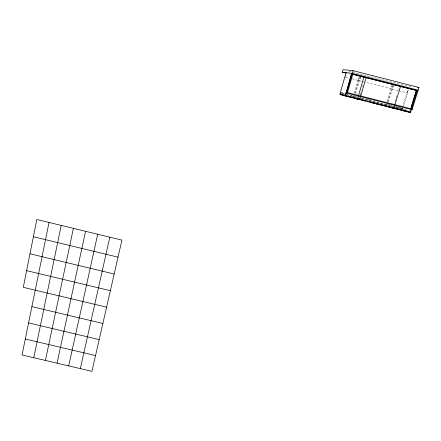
<?xml version="1.0" encoding="UTF-8"?>
<svg xmlns="http://www.w3.org/2000/svg" width="441" height="441" viewBox="0 0 441 441"><rect width="100%" height="100%" fill="white"/><g stroke="black" fill="none" stroke-linecap="round" stroke-linejoin="round"><path stroke-width="0.33" stroke-dasharray="2.21 1.65" d="M345.562 77.169L346.284 74.656M340.904 93.95L341.433 92.527L341.02 93.983M352.723 96.954L353.004 95.984M346.813 94.583L353.401 96.259L353.594 95.609M354.321 93.101L359.299 75.973M358.026 80.356L359.062 77.241M353.588 96.651L353.869 95.686M353.715 96.684L353.996 95.719M354.955 93.26L359.553 77.456M354.443 97.373L354.867 95.929L355.143 96.006M355.595 93.42L360.578 76.299M360.529 76.943L359.299 80.681L391.139 88.784L392.082 85.664M360.214 94.898L361.543 90.377M362.485 87.142L363.241 84.556M385.969 105.377L386.404 103.938M387.154 101.441L391.922 85.642M361.537 98.332L386.548 104.682L386.746 104.032M386.801 104.881L387.391 102.913M387.589 102.257L392.738 85.212M388.422 101.766L393.57 84.716M393.543 85.367L392.253 89.082L398.24 90.609M391.536 106.044L391.74 105.382L392.099 105.482M395.031 101.667L396.988 95.234M398.752 89.44L399.144 88.156M401.795 109.396L402.231 107.957M402.396 107.433L408.03 89.076M406.883 92.808L408.201 89.11M402.479 109.065L402.776 108.106L402.407 108.706L395.114 106.854M403.631 105.631L408.454 89.925M406.442 109.826L406.646 109.17M410.836 86.254L404.072 85.234L352.315 72.021M341.069 92.428L345.402 93.536M367.706 99.203L370.352 99.875M388.014 104.357L390.004 104.859M395.627 106.369L398.217 107.025M398.868 107.191L403.14 108.288M342.199 93.415L343.522 93.746M355.33 96.744L357.96 97.411M361.901 98.415L386.548 104.682M393.433 106.419L387.474 104.908L394.447 106.689M396.079 107.091L402.032 108.607M342.453 93.486L353.682 96.336L353.401 96.259M354.955 96.662L356.273 96.992M358.902 97.659L360.876 98.161M395.792 107.135L406.828 109.936M348.996 71.172L351.648 71.85M348.941 73.834L350.27 74.171M345.446 77.153L349.537 78.184M352.067 78.84L358.153 80.378M398.901 90.774L407.054 92.842"/><path stroke-width="0.66" d="M49.034 222.451L22.05 354.972L91.926 371.35L121.925 240.113L36.824 219.491L23.296 287.323L106.601 307.173M33.736 357.712L61.222 225.406M45.406 360.446L73.399 228.355M57.06 363.175L85.554 231.299M68.697 365.903L97.698 234.243M80.317 368.632L109.82 237.181M346.29 73.156L342.31 72.142L343.021 69.65L353.114 70.665L418.95 87.478L412.043 109.737L346.163 92.99L346.643 93.123L353.114 70.665M346.064 72.594L340.017 93.713L345.551 95.35L345.353 96.028L340.028 94.418L340.215 93.768M345.369 95.295L351.709 73.278M351.835 73.294L345.49 95.333L410.61 111.865L411.403 109.296M347.508 92.61L352.811 74.215M357.668 98.426L363.908 77.07M345.353 96.028L359.591 99.638L359.79 98.966M359.878 98.988L366.135 77.638M354.487 98.117L359.74 99.677L359.939 98.999M376.917 103.31L376.713 103.988L359.74 99.677M370.115 102.053L376.862 104.026L377.066 103.348M394.006 107.648L393.802 108.326L376.862 104.026M400.566 86.425L393.934 107.626M377.402 103.905L393.951 108.359L394.155 107.687M411.161 107.152L416.326 90.46M416.502 90.532L410.88 108.701L411.591 108.888L417.247 90.659L352.298 74.149M411.023 109.886L410.61 111.865M393.951 108.359L410.306 112.51L410.516 111.838M342.31 72.142L352.342 73.355L418.123 90.14M351.637 73.983L417.908 90.829M417.599 87.274L418.95 87.478M28.577 322.922L99.181 339.609M25.297 339.035L95.537 355.567M31.89 306.633L102.869 323.479M26.62 270.647L110.366 290.685M33.384 236.734L118.034 257.158M29.982 253.784L114.18 274.015M412.252 109.059L346.361 92.312M340.028 94.418L346.532 96.072M347.833 96.397L353.688 97.885M354.481 98.089L365.55 100.895M372.204 102.588L376.107 103.574M386.647 106.253L395.147 108.409M396.459 108.74L400.378 109.737M389.21 106.97L410.306 112.51M411.326 109.544L412.043 109.737M403.377 110.531L406.563 111.441M354.344 98.078L359.591 99.638"/></g></svg>
